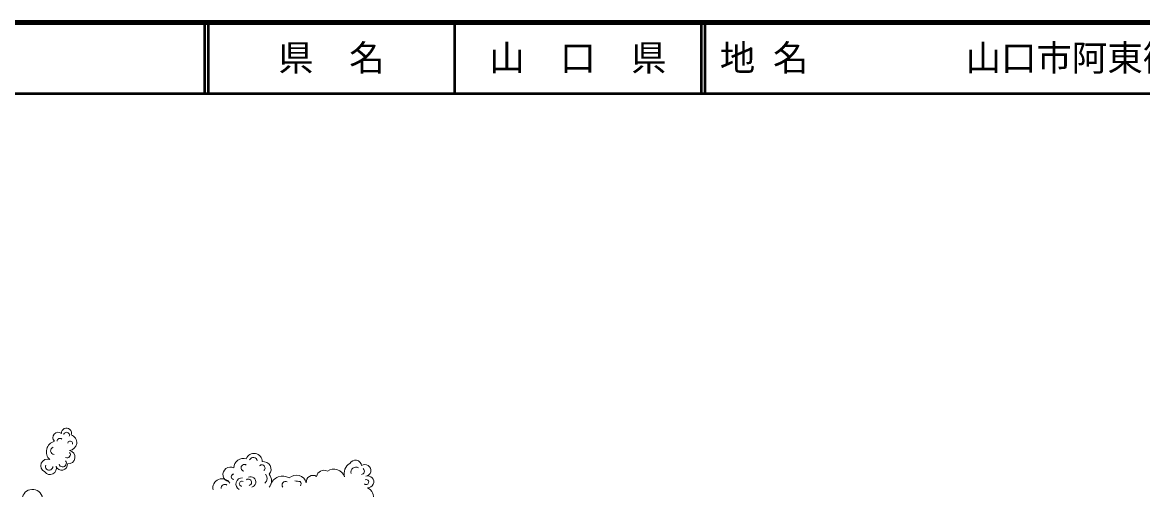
# Model space of a CAD drawing. Units: millimetres, scale not verified. Extents: x 40000 to 680000, y 20000 to 380000.
# Drawn here: x 272054 to 429996, y 314149 to 380000 of the extents above; entities that cross this region are included whole.
import ezdxf
from ezdxf.enums import TextEntityAlignment as Align

# ---------------------------------------------------------------- set-up
doc = ezdxf.new("R2010")
doc.units = ezdxf.units.MM
doc.header["$LTSCALE"] = 1000
for name, color, linetype, lineweight in [('M-BGD', 7, 'Continuous', 13), ('M-TTL', 2, 'Continuous', 140), ('M-TTL-LINE', 7, 'Continuous', 50)]:
    doc.layers.add(name, color=color, linetype=linetype, lineweight=lineweight)
doc.layers.add('M-TTL-TXT', color=7, linetype='Continuous')
doc.styles.add('ＭＳ ゴシック', font='')
doc.styles.get('ＭＳ ゴシック').set_extended_font_data('MS Gothic')

msp = doc.modelspace()

# ---------------------------------------------------------------- linework, layer by layer
at = {"layer": 'M-BGD'}
for centre, radius, start, end in [((277085, 321493), 739, 51.28704, 225.60773), ((278262, 322102), 715, 338.82106, 182.59233), ((278274, 321817), 407, 338.55237, 169.06922), ((276954, 319491), 1523, 104.6756, 226.99028), ((277350, 320966), 405, 47.69836, 180.22661), ((278795, 320649), 346, 345.54387, 173.47318), ((278601, 320774), 1119, 273.94869, 72.93741), ((276548, 319620), 515, 107.6458, 266.60423), ((278344, 319080), 469, 245.61956, 40.01103), ((278533, 318730), 940, 261.99142, 81.09852), ((304709, 318087), 1166, 359.99293, 159.84588), ((275572, 317519), 924, 68.20142, 247.03831), ((275831, 317393), 512, 156.35928, 3.2897), ((277579, 317711), 828, 198.52841, 6.14976), ((277727, 317882), 530, 197.3153, 37.04692), ((303206, 317202), 1350, 72.38581, 179.76622), ((303351, 317219), 472, 56.02596, 259.21377), ((304603, 318079), 584, 13.15448, 150.95858), ((305812, 317182), 454, 309.47799, 138.2754), ((306022, 317007), 1090, 319.81903, 97.74058), ((319022, 316421), 1610, 119.07605, 197.42627), ((319010, 317430), 868, 6.42688, 152.6533), ((320347, 316842), 833, 278.86787, 124.73495), ((275956, 317154), 888, 213.09566, 19.30456), ((301375, 316283), 1042, 62.52982, 258.12463), ((301882, 315951), 377, 90.06578, 266.11591), ((304219, 315220), 746, 283.46608, 114.0166), ((305640, 315740), 924, 311.48277, 39.54801), ((305782, 315399), 1404, 319.88639, 40.11361), ((308742, 314290), 1764, 58.14867, 162.62003), ((310676, 314728), 1460, 15.1892, 133.39352), ((313018, 315218), 940, 57.94932, 186.60197), ((314591, 315766), 1102, 65.40792, 166.9683), ((315942, 315397), 1636, 19.34092, 123.08183), ((319087, 316596), 724, 60.32357, 195.99088), ((319794, 316739), 472, 276.41451, 49.8687), ((320764, 315241), 830, 267.40336, 110.35796), ((300201, 314394), 1294, 31.60581, 193.46069), ((300604, 314353), 533, 56.13974, 183.72328), ((303024, 314939), 864, 85.79577, 243.24696), ((302986, 314971), 350, 59.84121, 270.02181), ((303927, 315180), 449, 284.77076, 129.82838), ((309171, 314801), 513, 63.79805, 218.43296), ((310050, 307674), 7699, 81.36755, 86.82017), ((310876, 314955), 467, 324.39911, 45.12818), ((319987, 312993), 1600, 274.0088, 62.45462), ((320520, 315203), 360, 227.01869, 109.44473), ((273462, 312721), 1456, 359.7443, 165.26399)]:
    msp.add_arc(centre, radius, start, end, dxfattribs=at)
at = {"layer": 'M-TTL'}
msp.add_line((680000, 380000), (40000, 380000), dxfattribs=at)
at = {"layer": 'M-TTL-LINE'}
for p, q in [((297750, 380000), (297750, 370000)), ((298250, 380000), (298250, 370000)), ((333000, 380000), (333000, 370000)), ((367750, 380000), (367750, 370000)), ((368250, 380000), (368250, 370000)), ((40000, 370000), (680000, 370000))]:
    msp.add_line(p, q, dxfattribs=at)

# ---------------------------------------------------------------- texts
at = {"layer": 'M-TTL-TXT', "style": 'ＭＳ ゴシック'}
for s, p in [('県\u3000名', (315625, 375000)), ('山\u3000口\u3000県', (350375, 375000))]:
    msp.add_text(s, height=3666, dxfattribs=at).set_placement(p, align=Align.MIDDLE_CENTER)
for s, p in [('地 名', (370380, 375000)), ('山口市阿東篠目', (405024, 375000))]:
    msp.add_text(s, height=3666, dxfattribs=at).set_placement(p, align=Align.MIDDLE_LEFT)

doc.saveas('drawing.dxf')
